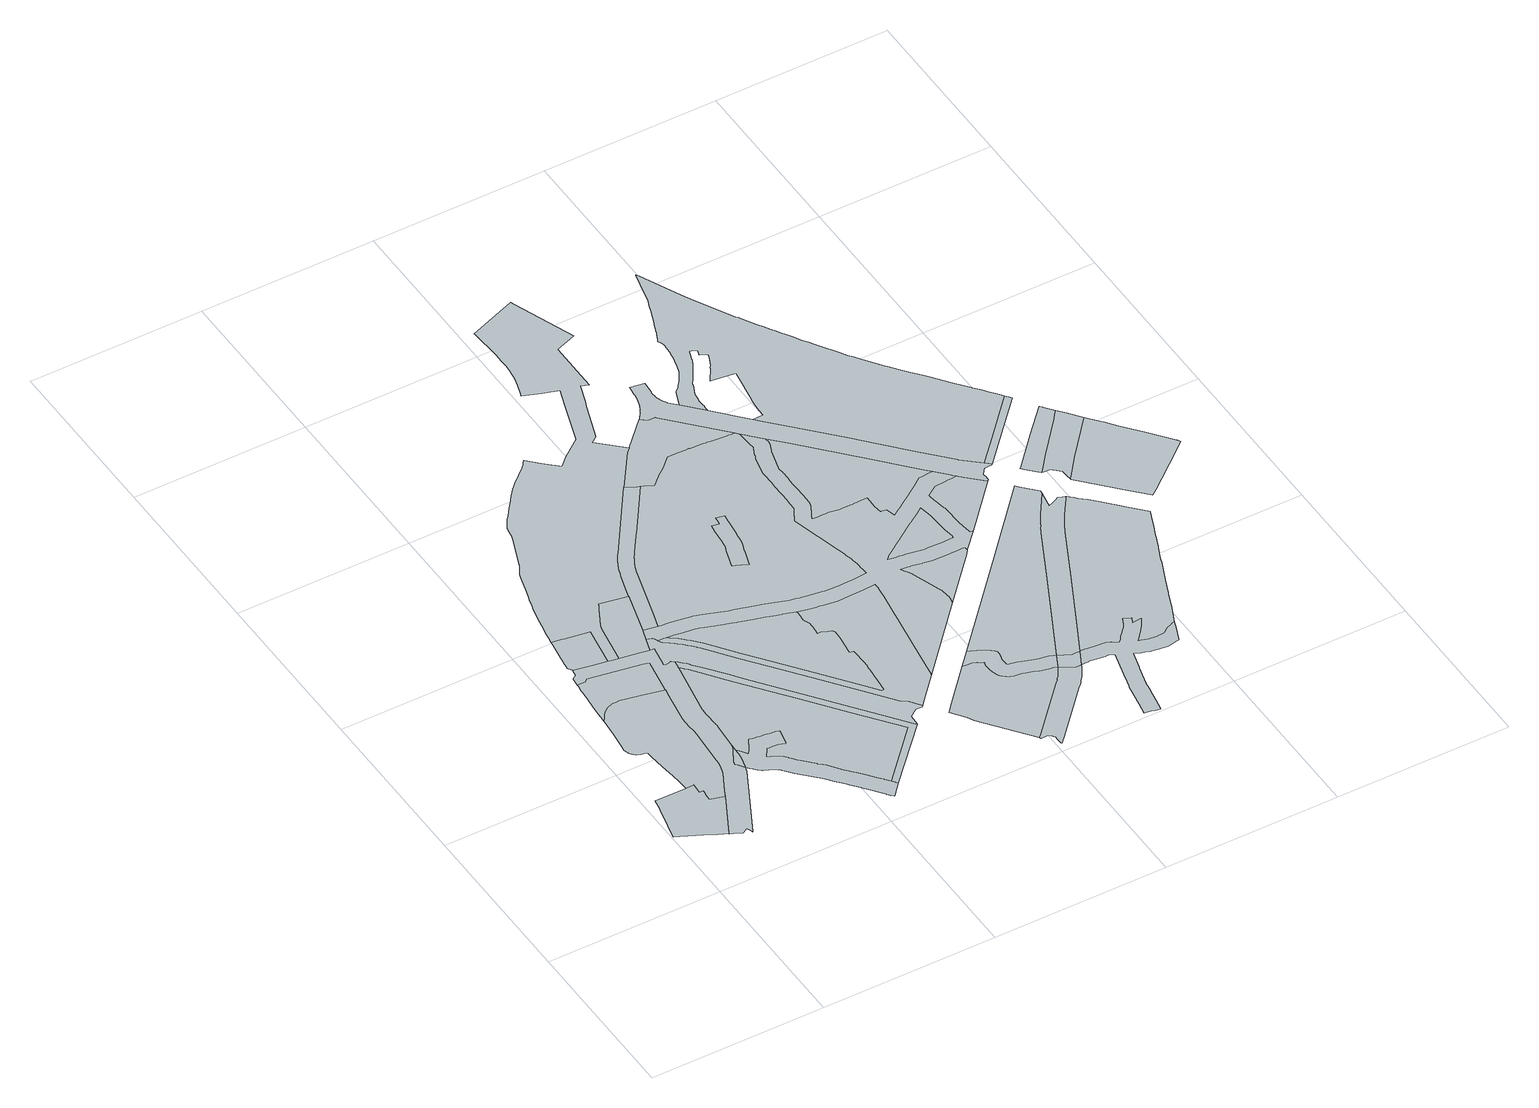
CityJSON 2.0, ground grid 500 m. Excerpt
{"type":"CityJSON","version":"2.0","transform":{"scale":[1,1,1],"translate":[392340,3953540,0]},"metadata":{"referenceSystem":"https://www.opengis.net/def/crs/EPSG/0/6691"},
"CityObjects":{
"object1":{"type":"GenericCityObject","attributes":{"class":"11","urbanPlanType":"21","prefecture":"13","city":"13100"},"geometry":[{"type":"MultiSurface","lod":"0","boundaries":[[[0,1,2,3,4,5,6,7,8,9,10,11,12,13,14,15,16,17,18,19,20,21,22,23,24]]]}]},
"object2":{"type":"GenericCityObject","attributes":{"class":"11","urbanPlanType":"21","prefecture":"13","city":"13100"},"geometry":[{"type":"MultiSurface","lod":"0","boundaries":[[[25,26,27,28,29,30,31,32,33,34,35,36,37,38,39,40,41,42,43,44,45,46,47,48,49,50,51,52,53,54,55,56,57,58,59,60,61,62,63,10,9,8,7,6,5,4,3,2,1,0,24,64,65,66,67,68,69,70,71,72,73,74,75,76,77,78,79,80,81,82,83,84,85,86,87,88,89,90,91,92,93,94,95,96,97,98,99,100,101,102,103,104,105,106,107,108,109,110,111,112,113]]]}]},
"object3":{"type":"GenericCityObject","attributes":{"class":"11","urbanPlanType":"21","prefecture":"13","city":"13100"},"geometry":[{"type":"MultiSurface","lod":"0","boundaries":[[[114,115,116,117,118,119,120,121,122,123,124,125,126,127,128,129,130,113,112,111,110,109,108,107,106,105,104,103,102,101,100,99,98,97,96,95,94,93,92,91,90,89,88,87,86,85,84,83,82,81,80,79,78,77,76,75,74,73,72,71,70,69,68,67,66,65,64,24,23,131,132,133,134,135,136,137,138,139,140,141,142,143,144,145,146,147,148,149,150,151,152,153,154,155,156,157,158,159,160,161,162,163,164,165,166,167,168,169,170,171,172,173,174,175,176,177,178,179,180,181,182,183,184,185,186,187,188,189,190,191,192,193,194,195,196,197,198]]]}]},
"object4":{"type":"GenericCityObject","attributes":{"class":"9","urbanPlanType":"21","prefecture":"13","city":"13100"},"geometry":[{"type":"MultiSurface","lod":"0","boundaries":[[[150,149,148,147,146,145,144,143,142,199,200,201,202,203,204,205,206,207,208,209,210]]]}]},
"object5":{"type":"GenericCityObject","attributes":{"class":"11","urbanPlanType":"21","prefecture":"13","city":"13100"},"geometry":[{"type":"MultiSurface","lod":"0","boundaries":[[[130,129,128,127,126,125,124,123,122,121,211,212,213,214,215,216,217,44,43,42,41,40,39,38,37,36,35,34,33,32,31,30,29,28,27,26,25,113]]]}]},
"object6":{"type":"GenericCityObject","attributes":{"class":"11","urbanPlanType":"21","prefecture":"13","city":"13100"},"geometry":[{"type":"MultiSurface","lod":"0","boundaries":[[[218,219,220,221,222,223,224,225,226,227,228,229,117,116,115,114,198]]]}]},
"object7":{"type":"GenericCityObject","attributes":{"class":"9","urbanPlanType":"21","prefecture":"13","city":"13100"},"geometry":[{"type":"MultiSurface","lod":"0","boundaries":[[[230,231,232,233,234,235,236,237,238,239,240,241,242,243,244,245,246,247,248,249,250,251,252,253,254,255,256,257,258,259,260,261,262,263,264,265,266,267,268,269,270,271,272,273,274,275,276,277,278,279,280,281,282,283,284,285,210,209,208,207,206,205,204,203,202,201,200,199,142,286,287,288,289,290,291,292,293,294,295,296,297,298,299,300,301,302,303,304,305,306,307,308,309,310,311,312,313,314,315,316,317,318,319,320,321,322,323,324,325,326,327,328,329,330]]]}]},
"object8":{"type":"GenericCityObject","attributes":{"class":"9","urbanPlanType":"21","prefecture":"13","city":"13100"},"geometry":[{"type":"MultiSurface","lod":"0","boundaries":[[[331,332,333,334,335,336,337,196,195,194,193,192,338,339,340,341]]]}]},
"object9":{"type":"GenericCityObject","attributes":{"class":"11","urbanPlanType":"21","prefecture":"13","city":"13100"},"geometry":[{"type":"MultiSurface","lod":"0","boundaries":[[[342,343,344,345,346,347,348,349,350,351,352,353,179,178,177,176,175,174,173,172,171,170,169,168,167,166,165,164,163,162,161,160,159,158,157,156,155,154,153,152,151,150,210,285,284,283,282,281,280,279,278,277,276,275,274,273,272,271,270,269,268,267,266,265,264,263,262,261,260,259,258,257,256,255,254,253,252,251,250,249,248,247,246,245,244,243,242,241,240,239,238,237,236,235,234,233,232,231,230,330]]]}]},
"object10":{"type":"GenericCityObject","attributes":{"class":"11","urbanPlanType":"21","prefecture":"13","city":"13100"},"geometry":[{"type":"MultiSurface","lod":"0","boundaries":[[[354,355,356,357,358,359,360,361,362,363,364,365,366,367,368,369,181,180,179,353,352,351,350,349,348,347,346,345,344,343,342,330,329,328,327,326,370]]]}]},
"object11":{"type":"GenericCityObject","attributes":{"class":"10","urbanPlanType":"21","prefecture":"13","city":"13100"},"geometry":[{"type":"MultiSurface","lod":"0","boundaries":[[[371,372,373,338,192,191,190,189,188,187,186,185,184,183,182,181,369,368,367,366,365,364,363,362,361,360,359,358,357,356,355,354,370,374,375,376,377,378,379,380,381,382,383,384,385,386,387,388,389,390,391,392,393,394,395,396,397,398,399,400,401,402,403,404]]]}]},
"object12":{"type":"GenericCityObject","attributes":{"class":"11","urbanPlanType":"21","prefecture":"13","city":"13100"},"geometry":[{"type":"MultiSurface","lod":"0","boundaries":[[[405,406,407,408,409,410,411,412,413,414,415,416,417,418,419,420,421,422,423,424,425,426,427,428,429,430,431,432,433,434,435,436,437,438,439,440,441,442,443,444,445,446,447,448,449,450,451,452,453,454,455,456,457,458,459,460,461,462,463,464,465,466,467,468,469,470,471,472,473,474,475,476,477,478,479,480,481,482,483,484,485,486,487,488,489]]]}]},
"object13":{"type":"GenericCityObject","attributes":{"class":"11","urbanPlanType":"21","prefecture":"13","city":"13100"},"geometry":[{"type":"MultiSurface","lod":"0","boundaries":[[[490,491,492,493,494,404,403,402,401,400,399,398,397,396,395,394,393,392,391,390,389,388,387,386,385,384,383,382,381,380,379,495,496,497,498,499,500,501,502,503,504,505,506,507,508,509,510,511,512,513,514,515,516,489,488,487,486,485,484,483,482,481,480,479,478,477,476,475,474,473,472,471,470,469,468,467,466,465,464,463,462,461,460,459,458,457,456,455,454,453,452,451,450,449,448,447,446,445,444,443,442,441,440,439,438,437,436,435,434]]]}]},
"object14":{"type":"GenericCityObject","attributes":{"class":"11","urbanPlanType":"21","prefecture":"13","city":"13100"},"geometry":[{"type":"MultiSurface","lod":"0","boundaries":[[[517,518,519,520,521,522,523,524,525,526,527,528,529,530,531,532,533,534,535,536,537,538,539,341,340,540,541,542,543,544,545,546,547,548,549,550,551,552,553,554,555,556,557,558,559,560,561,562,563,564,565,566,567,568,569]]]}]},
"object15":{"type":"GenericCityObject","attributes":{"class":"5","urbanPlanType":"21","prefecture":"13","city":"13100"},"geometry":[{"type":"MultiSurface","lod":"0","boundaries":[[[570,571,572,573,574,575,576,577,578,579,580,581,582,583,584,585,586,587,588,589,590,591,592,593,594,595,596,597,598,599,600,601,602,603,604,605,606,607,608,609,610,611,612,613,614,615,616,617,618,619,620,621,622,623,624,625,626,627,628,629,630,631,632,633,634,635,636,637,638,639,640,641,642,221,220,219,218,198,197,196,337,336,335,334,333,332,331,341,539,538,537,536,535,534,533,532,531,530,529,528,527,526,525,524,523,522,521,520,643,644,645,646,647,648,649,650,651,652,653,654]]]}]},
"object16":{"type":"GenericCityObject","attributes":{"class":"11","urbanPlanType":"21","prefecture":"13","city":"13100"},"geometry":[{"type":"MultiSurface","lod":"0","boundaries":[[[655,656,657,658,659,660,661,662,663,664,665,666,667,668,669,670,671,672,673,674,675,676,677,678,679,680,569,568,567,566,565,564,563,562,561,560,559,558,557,556,555,554,553,552,551,550,549,548,547,546,545,544,543,542,541,681,682,683,684,685,686,687,688,689,690,691,692,693,694,695,696,697,698,699,700,701,702,703,704,705,706,707,708,709,710,711,712,713,714,715,716,717,718,719,720,721,722,723,724,725,726,727,728,729,730,731,732,733,734,735,736,737,738,739,740,741,742,743,744,745,746,747,748,749,750,751,752,753,754,755,756,757,758,759,760,761,762,763,764,765,766,767,768,769,770,771,772,773,774,775],[776,777,778,779,780,781,782,783,784,785,786,787,788,789,790,791,792,793,794,795,796,797,798,799,800,801,802,803,804,805,806,807,808,809,810,811,812,813,814]]]}]},
"object17":{"type":"GenericCityObject","attributes":{"class":"9","urbanPlanType":"21","prefecture":"13","city":"13100"},"geometry":[{"type":"MultiSurface","lod":"0","boundaries":[[[813,812,811,810,809,808,807,806,805,804,803,802,801,800,799,798,797,796,795,794,793,792,791,790,789,788,787,786,785,784,783,782,781,780,779,778,777,776,814]]]}]},
"object18":{"type":"GenericCityObject","attributes":{"class":"11","urbanPlanType":"21","prefecture":"13","city":"13100"},"geometry":[{"type":"MultiSurface","lod":"0","boundaries":[[[815,816,817,818,819,820,821,822,823,824,825,826,827,828,829,830,831,832,833,834,835,836,837,838,839,840,841,842,843,844,845,846,847,848,849,850,851,852,853,854,855,856,857,858,859,860,861,862,863,864,865,866,867,868,869,870,871,872,873]]]}]},
"object19":{"type":"GenericCityObject","attributes":{"class":"9","urbanPlanType":"21","prefecture":"13","city":"13100"},"geometry":[{"type":"MultiSurface","lod":"0","boundaries":[[[874,875,876,774,773,772,771,770,769,768,767,766,765,764,763,762,761,760,759,758,757,756,755,754,753,752,751,750,749,748,747,746,745,744,743,742,741,740,739,738,737,736,735,734,733,732,731,730,729,728,727,726,725,724,723,722,721,720,719,718,717,716,715,714,713,712,711,710,709,708,707,706,705,704,703,702,701,700,699,698,697,696,695,694,693,692,691,690,689,688,687,686,685,684,683,682,681,541,540,340,339,338,373,372,371,404,494,493,492,491,490,434,433,432,431,430,429,428,427,426,425,424,423,422,421,420,419,418,417,416,415,414,413,412,411,410,409,408,407,406,405,489,516,515,514,513,512,511,510,509,508,507,506,505,504,503,502,501,500,499,498,497,496,877,878,879,880,881,882,883,884,885,886,887,888,889,890,891,892,893,894,895,896,897,898,899,900,901,902,903,904,905,906,907,908,909,910,911,912,913,914,915,916,917,918,919,920,921,922,923,924,925,926,927,928,929,930,931,932,933,934,935,936,937,938,939,940,941,942,943,944,945,946,947,948,949,950,951,952,953,954,955,956,957,958,959,960,961,962,963,964,965,966,967,968,969,970,971,972,973,974,975,976,977,978,979,980,981,982,983,984,985,986,987,988,989,990,991,992,993,994,995],[996,997,998,999,1000,1001,1002,1003,1004,1005,1006,1007,1008,1009,1010,1011,1012,1013,1014,1015,1016,1017,1018,1019,1020,1021,1022,1023,1024,1025,1026,1027,1028,1029,1030,1031,1032]]]}]},
"object20":{"type":"GenericCityObject","attributes":{"class":"11","urbanPlanType":"21","prefecture":"13","city":"13100"},"geometry":[{"type":"MultiSurface","lod":"0","boundaries":[[[1033,1034,1035,1036,873,872,871,870,869,868,867,866,865,864,863,862,861,860,1037,1038,1039,1040,1041,1042,1043,1044,1045,1046,1047,1048,1049,1050,1051,1052,1053,1054,1055,1056,1057,1058,1059,1060,1061]]]}]},
"object21":{"type":"GenericCityObject","attributes":{"class":"9","urbanPlanType":"21","prefecture":"13","city":"13100"},"geometry":[{"type":"MultiSurface","lod":"0","boundaries":[[[1062,1063,1064,1065,1066,1067,1068,1069,1070,1071,1072,1073,1074,1075,1076,1077,1078,1079,1080,1081,1082,1083,1084,1085,1086,1087,1088,1089,1090,1091,1092,1093,1094,1095,1096,1097,1098,1099,1100,1101,1102,854,853,852,851,850,849,848,847,846,845,844,843,842,841,840,839,838,837,836,835,834,833,832,831,830,829,828,827,826,825,824,823,822,821,820,819,818,817,816,815,873,1103,1104]]]}]},
"object22":{"type":"GenericCityObject","attributes":{"class":"9","urbanPlanType":"21","prefecture":"13","city":"13100"},"geometry":[{"type":"MultiSurface","lod":"0","boundaries":[[[1105,1106,1107,1108,1109,644,643,520,519,518,517,569,680,679,678,677,676,675,674,673,672,671,670,669,668,667,666,665,664,663,662,661,660,659,658,657,656,655,775]]]}]},
"object23":{"type":"GenericCityObject","attributes":{"class":"9","urbanPlanType":"21","prefecture":"13","city":"13100"},"geometry":[{"type":"MultiSurface","lod":"0","boundaries":[[[1110,1111,1112,1113,1114,1115,1116,1117,1118,1104,1103,873,1036,1035,1034,1033,1061,1119]]]}]},
"object24":{"type":"GenericCityObject","attributes":{"class":"11","urbanPlanType":"21","prefecture":"13","city":"13100"},"geometry":[{"type":"MultiSurface","lod":"0","boundaries":[[[907,906,905,904,903,902,901,900,899,898,897,896,895,894,893,892,891,890,889,888,887,886,885,884,883,882,881,880,879,878,877,1120,908]]]}]},
"object25":{"type":"GenericCityObject","attributes":{"class":"11","urbanPlanType":"21","prefecture":"13","city":"13100"},"geometry":[{"type":"MultiSurface","lod":"0","boundaries":[[[1031,1030,1029,1028,1027,1026,1025,1024,1023,1022,1021,1020,1019,1018,1017,1016,1015,1014,1013,1012,1011,1010,1009,1008,1007,1006,1005,1004,1003,1002,1001,1000,999,998,997,996,1032]]]}]},
"object26":{"type":"GenericCityObject","attributes":{"class":"9","urbanPlanType":"21","prefecture":"13","city":"13100"},"geometry":[{"type":"MultiSurface","lod":"0","boundaries":[[[1121,1122,1123,1124,1125,1126,1127,1128,1129,1130,1131,1132,1133,1134,1135,1136,1137,1138,1139,1140,1141,1142,1143,1144,1145,1146,1147,1148,1149,1150,1151,1152,1153,1154,1155,1156,1157,1158,1159,1160,1161,1162,1163,1164,1165,1166,1167,1168,1169,1170,1171,1172,1173,1174,1175,1176,1119,1061,1177,1178,1179,1180,1181,1182,1183,1184,1185,1186,1187,1188,1189,1190,1191,1192,1193,1194,1195,1196,1197,1198,1199,1200,1201,1202,1203,1204,1205,1206,1207,1208,1209,1210,1211,1212,1213,1214,1215,1216,1217,1218,1219,1220,1221,1222,1223,1224,1225,1226,1227,1228,1229,1230,1231,1232,1233,1234,1235,1236,1237]]]}]},
"object27":{"type":"GenericCityObject","attributes":{"class":"11","urbanPlanType":"21","prefecture":"13","city":"13100"},"geometry":[{"type":"MultiSurface","lod":"0","boundaries":[[[1238,1239,1240,1241,1242,1102,1101,1100,1099,1098,1097,1096,1095,1094,1093,1092,1091,1090,1089,1088,1087,1086,1085,1084,1083,1082,1081,1080,1079,1078,1077,1076,1075,1074,1073,1072,1071,1070,1069,1068,1067,1066,1065,1064,1063,1062,1104,1243,1244,1245,1246,1247,1248,1249,1250,1251,1252,1253,1254,1255]]]}]},
"object28":{"type":"GenericCityObject","attributes":{"class":"11","urbanPlanType":"21","prefecture":"13","city":"13100"},"geometry":[{"type":"MultiSurface","lod":"0","boundaries":[[[1256,1257,1258,1259,995,994,993,992,991,990,989,988,987,986,985,984,983,982,981,980,979,978,977,976,975,974,973,972,971,970,969,968,967,966,965,964,963,962,961,960,959,958,957,956,955,954,953,952,951,950,949,948,947,946,945,944,943,942,941,940,939,938,937,936,935,934,933]]]}]},
"object29":{"type":"GenericCityObject","attributes":{"class":"10","urbanPlanType":"21","prefecture":"13","city":"13100"},"geometry":[{"type":"MultiSurface","lod":"0","boundaries":[[[1260,1261,1262,1263,1264,1265,1266,1267,1268,1269,1270,1271,1272,1273,1274,1275,1276,1277,1278,1279,1280,1281,1282,1283,1284,1285,1286,1287,1288,1289,1290,1291,1292,1293,1294,1295,1296,1297,1298,1299,1300,1301,1302,1303,1304,1305,1306,1307,1308,1309,1310,1311,1312,1313,1314,1315,1316,1317,1318,1319,1320,1321,1322,1323,1324,1325,1326,1327,1328,1329,1330,1331,1332,1333,1109,1108,1107,1106,1105,775,774,876,875,874,995,1259,1258,1257,1256,933,932,931,930,929,1334,1335,1336,1337,1338,1339,1340,1341,1342,1343,1344,1345,1346,1347,1348,1349,1350,1351,1352,1353,1354,1355,1356,1357,1358,1359,1360,1361,1362,1363,1364,1365,1366,1367,1368,1369,1370,1371,1372,1373,1374,1375,1376,1377,1378,1379,1380,1381,1382,1383,1384]]]}]},
"object30":{"type":"GenericCityObject","attributes":{"class":"11","urbanPlanType":"21","prefecture":"13","city":"13100"},"geometry":[{"type":"MultiSurface","lod":"0","boundaries":[[[1385,1386,1387,1388,1389,1390,1391,1255,1254,1253,1252,1251,1250,1249,1248,1247,1246,1245,1244,1243,1104,1118,1117,1116,1115,1114,1113,1112,1111,1110,1119,1392,1393,1394,1395,1396,1397,1398,1399,1400,1401,1402,1403]]]}]},
"object31":{"type":"GenericCityObject","attributes":{"class":"11","urbanPlanType":"21","prefecture":"13","city":"13100"},"geometry":[{"type":"MultiSurface","lod":"0","boundaries":[[[1335,1334,929,928,927,926,925,924,923,922,921,920,919,918,917,916,915,914,913,912,911,910,909,1336]]]}]},
"object32":{"type":"GenericCityObject","attributes":{"class":"11","urbanPlanType":"21","prefecture":"13","city":"13100"},"geometry":[{"type":"MultiSurface","lod":"0","boundaries":[[[1404,1405,1406,1407,1408,1409,1410,1411,1412,1413,1414,1415,1416,1417,1418,1419,1420,1421,1422,1423,1424,1425,1426,1427,1428,1429,1430,1431,1432,1403,1402,1401,1400,1399,1398,1397,1396,1395,1394,1393,1392,1119,1176,1175,1174,1173,1172,1171,1170,1169,1168,1167,1166,1165,1164,1163,1162,1161,1160,1159,1158,1157,1156,1155,1154,1153,1152,1151,1150,1149,1148,1147,1146,1145,1144,1143,1142,1141,1140,1139,1138,1137,1136,1135,1134,1133,1132,1131,1130,1129,1128,1127,1126,1125,1124,1123,1122,1121,1237]]]}]},
"object33":{"type":"GenericCityObject","attributes":{"class":"11","urbanPlanType":"21","prefecture":"13","city":"13100"},"geometry":[{"type":"MultiSurface","lod":"0","boundaries":[[[1433,1434,1435,1436,1437,1438,1439,1440,1441,1442,1443,1444,1445,1446,1447,1448,1449,1450,1451,1452,1453,1454,1455,1456,1457,1458,1459,1460,1461,1462,1463,1464,1465,1466,1467,1468,1469,1470,1471,1472,1473,1474,1475,1476,1477,1478,1479,1480,1481,1482,1483,1484,1485,1486,1487,1488,1489,1490,1491,1492,1493,1494,1495,1496,1497,1498,1499,1500,1501,1502,1503,1504,1505,1506,1507,1508,1509,1510,1511,1512,1513,1514,1515,1516,1517,1518,1519,1520,1521,1522,1523,1524,1525,1360,1359,1358,1526,1527,1528,1529,1530,1531,1532,1533,1534,1535,1536,1537,1538,1539,1540,1541,1542,1543,1544,1545,1546,1547,1548,1549,1550,1551,1552,1553,1554,1555,1556,1557,1558,1559,1560,1561,1562,1563,1564,1565,1566,1567,1568,1569,1570,1571,1572,1573,1356,1355,1354,1353,1352,1351,1350,1349,1348,1347,1574,1575,1576,1577,1578]]]}]},
"object34":{"type":"GenericCityObject","attributes":{"class":"11","urbanPlanType":"21","prefecture":"13","city":"13100"},"geometry":[{"type":"MultiSurface","lod":"0","boundaries":[[[1579,1580,1578,1577,1576,1575,1574,1347,1346,1345,1581,1582,1583]]]}]},
"object35":{"type":"GenericCityObject","attributes":{"class":"11","urbanPlanType":"21","prefecture":"13","city":"13100"},"geometry":[{"type":"MultiSurface","lod":"0","boundaries":[[[1584,1585,1586,1587,1588,1589,1590,1591,1592,1593,1594,1595,1596,1597,1598,1599]]]}]},
"object36":{"type":"GenericCityObject","attributes":{"class":"11","urbanPlanType":"21","prefecture":"13","city":"13100"},"geometry":[{"type":"MultiSurface","lod":"0","boundaries":[[[1600,1601,1599,1598,1597,1596,1595,1594,1602,1603,1604,1605,1606,1607,1608,1609,1610]]]}]},
"object37":{"type":"GenericCityObject","attributes":{"class":"11","urbanPlanType":"21","prefecture":"13","city":"13100"},"geometry":[{"type":"MultiSurface","lod":"0","boundaries":[[[1611,1612,1613,1614,1615,1616,1617,1618,1619,1620,1610,1609,1608,1607,1621,1622,1623,1624,1625,1626,1627,1628,1629,1630,1631,1632,1633]]]}]}
},
"vertices":[
[154,304,0],[154,313,0],[155,325,0],[156,328,0],[157,338,0],[146,339,0],[148,369,0],[146,369,0],[144,369,0],[142,369,0],[126,369,0],[36,369,0],[32,349,0],[29,334,0],[15,276,0],[7,239,0],[5,232,0],[20,225,0],[56,207,0],[73,199,0],[88,192,0],[105,183,0],[119,176,0],[130,171,0],[193,293,0],
[212,719,0],[164,729,0],[157,730,0],[152,731,0],[150,731,0],[149,731,0],[148,731,0],[146,731,0],[140,731,0],[134,731,0],[128,730,0],[123,728,0],[119,727,0],[114,725,0],[109,722,0],[105,719,0],[99,715,0],[92,706,0],[86,697,0],[78,686,0],[78,684,0],[76,655,0],[73,632,0],[68,590,0],[66,569,0],[71,553,0],[77,544,0],[83,539,0],[88,537,0],[94,535,0],[109,532,0],[110,530,0],[111,512,0],[114,491,0],[116,467,0],[119,441,0],[120,437,0],[121,427,0],[124,397,0],[203,313,0],[232,369,0],[234,374,0],[236,379,0],[240,395,0],[241,400,0],[242,405,0],[242,410,0],[243,415,0],[243,421,0],[251,526,0],[251,530,0],[251,534,0],[251,538,0],[249,566,0],[249,568,0],[249,569,0],[249,570,0],[249,571,0],[249,572,0],[249,574,0],[249,575,0],[249,576,0],[249,577,0],[249,578,0],[249,580,0],[249,581,0],[249,582,0],[249,583,0],[249,584,0],[249,586,0],[249,587,0],[249,588,0],[249,589,0],[249,591,0],[249,592,0],[250,593,0],[250,594,0],[250,595,0],[250,597,0],[250,598,0],[250,599,0],[250,600,0],[251,601,0],[251,602,0],[251,604,0],[251,605,0],[251,606,0],[266,693,0],[269,706,0],
[199,871,0],[185,873,0],[149,879,0],[107,887,0],[106,877,0],[105,867,0],[93,860,0],[90,836,0],[112,835,0],[122,842,0],[146,838,0],[272,816,0],[277,815,0],[280,814,0],[287,812,0],[285,802,0],[269,708,0],[131,170,0],[141,166,0],[158,158,0],[163,155,0],[178,164,0],[184,150,0],[185,146,0],[287,344,0],[289,350,0],[290,354,0],[291,356,0],[292,359,0],[280,376,0],[275,382,0],[278,393,0],[287,410,0],[289,414,0],[296,427,0],[301,435,0],[305,445,0],[310,522,0],[311,527,0],[311,532,0],[311,536,0],[310,541,0],[309,569,0],[309,571,0],[309,572,0],[309,573,0],[309,574,0],[309,575,0],[309,577,0],[309,578,0],[309,579,0],[309,580,0],[309,581,0],[309,583,0],[309,584,0],[309,585,0],[309,586,0],[309,587,0],[309,589,0],[310,590,0],[310,591,0],[310,592,0],[310,593,0],[310,595,0],[310,596,0],[339,760,0],[341,771,0],[342,783,0],[339,785,0],[335,789,0],[334,789,0],[324,785,0],[322,785,0],[321,785,0],[313,788,0],[313,789,0],[323,849,0],[313,851,0],[311,851,0],[285,856,0],[284,856,0],[250,862,0],[230,865,0],[217,867,0],[199,870,0],
[293,361,0],[294,366,0],[296,372,0],[297,377,0],[299,383,0],[300,389,0],[301,394,0],[302,400,0],[302,405,0],[303,411,0],[303,417,0],[304,427,0],
[90,834,0],[90,830,0],[87,814,0],[87,808,0],[84,774,0],[81,742,0],[81,734,0],
[219,986,0],[151,998,0],[144,999,0],[115,1004,0],[114,992,0],[112,982,0],[107,952,0],[102,917,0],[101,908,0],[101,906,0],[100,901,0],[108,890,0],
[566,142,0],[565,143,0],[563,145,0],[553,158,0],[534,182,0],[519,199,0],[518,200,0],[518,201,0],[498,224,0],[469,262,0],[463,267,0],[462,268,0],[452,277,0],[452,278,0],[423,309,0],[422,309,0],[421,311,0],[408,327,0],[406,329,0],[403,333,0],[402,334,0],[394,343,0],[390,346,0],[390,347,0],[384,351,0],[372,358,0],[368,360,0],[356,365,0],[372,387,0],[374,390,0],[380,390,0],[382,390,0],[397,389,0],[405,388,0],[414,385,0],[424,382,0],[425,385,0],[435,429,0],[430,430,0],[425,432,0],[418,433,0],[417,433,0],[416,433,0],[398,436,0],[397,436,0],[383,437,0],[376,438,0],[375,438,0],[375,439,0],[369,439,0],[358,442,0],[355,442,0],[353,443,0],[334,410,0],[325,397,0],[313,414,0],[296,354,0],[300,350,0],[301,348,0],[314,335,0],[322,327,0],[324,325,0],[337,320,0],[348,315,0],[357,310,0],[360,307,0],[361,307,0],[365,302,0],[366,301,0],[383,280,0],[386,277,0],[386,276,0],[416,244,0],[417,244,0],[421,239,0],[422,238,0],[426,234,0],[432,229,0],[435,226,0],[436,224,0],[437,223,0],[459,194,0],[460,194,0],[476,175,0],[481,168,0],[497,151,0],[498,149,0],[499,149,0],[503,143,0],[506,139,0],[507,138,0],[542,92,0],[543,91,0],[545,89,0],[549,83,0],[556,75,0],[589,111,0],[585,117,0],[584,118,0],[583,119,0],[577,127,0],
[290,1063,0],[286,1055,0],[281,1045,0],[254,993,0],[251,987,0],[251,983,0],[250,979,0],[323,890,0],[332,921,0],[333,923,0],[369,1048,0],
[715,274,0],[620,397,0],[537,505,0],[468,595,0],[418,660,0],[374,718,0],[356,741,0],[352,745,0],[349,749,0],[347,751,0],[346,753,0],[342,756,0],
[735,281,0],[682,349,0],[636,409,0],[552,517,0],[484,607,0],[456,643,0],[434,672,0],[389,730,0],[371,753,0],[368,758,0],[364,762,0],[360,766,0],[356,770,0],[352,774,0],[348,778,0],[344,782,0],[741,273,0],
[346,873,0],[342,881,0],[339,886,0],[742,274,0],[743,305,0],[767,322,0],[772,322,0],[785,321,0],[789,325,0],[783,333,0],[766,355,0],[749,369,0],[688,449,0],[604,557,0],[535,646,0],[485,712,0],[441,769,0],[423,793,0],[419,797,0],[416,802,0],[412,806,0],[408,811,0],[404,815,0],[400,819,0],[396,822,0],[392,827,0],[387,831,0],[382,836,0],[377,840,0],[372,845,0],[366,849,0],[361,852,0],[353,857,0],[346,871,0],
[695,783,0],[692,785,0],[691,785,0],[681,788,0],[666,793,0],[665,793,0],[663,794,0],[642,800,0],[623,806,0],[617,808,0],[603,812,0],[599,813,0],[585,817,0],[556,825,0],[555,826,0],[551,826,0],[540,830,0],[525,835,0],[521,836,0],[512,839,0],[503,842,0],[497,844,0],[488,848,0],[480,850,0],[463,856,0],[461,857,0],[445,861,0],[414,864,0],[393,867,0],[372,869,0],[378,865,0],[384,860,0],[390,856,0],[395,851,0],[401,846,0],[406,841,0],[410,837,0],[414,833,0],[418,829,0],[423,824,0],[427,820,0],[431,815,0],[435,810,0],[439,805,0],[457,782,0],[501,724,0],[551,658,0],[620,569,0],[703,461,0],[730,426,0],[737,426,0],[740,466,0],[740,468,0],[744,509,0],[744,510,0],[746,525,0],[746,526,0],[746,528,0],[746,530,0],[746,532,0],[745,585,0],[733,586,0],[738,621,0],[739,631,0],[741,649,0],[741,663,0],[742,669,0],[741,671,0],[738,676,0],[737,677,0],[729,681,0],[712,688,0],[709,688,0],[705,689,0],[701,687,0],[701,691,0],[702,694,0],[703,714,0],[704,724,0],[704,729,0],[695,749,0],[696,751,0],[697,756,0],[698,764,0],[698,783,0],
[371,869,0],[370,869,0],[363,870,0],[360,870,0],[349,871,0],[804,342,0],[865,409,0],[867,416,0],[868,427,0],[885,534,0],[898,618,0],[904,660,0],[913,719,0],[916,739,0],[918,756,0],[918,767,0],[919,768,0],[883,765,0],[852,764,0],[829,764,0],[825,764,0],[809,764,0],[805,764,0],[762,770,0],[759,771,0],[748,772,0],[728,776,0],
[600,1381,0],[595,1383,0],[585,1388,0],[566,1398,0],[428,1198,0],[425,1194,0],[422,1189,0],[419,1185,0],[416,1181,0],[414,1176,0],[411,1171,0],[409,1167,0],[407,1162,0],[404,1157,0],[402,1153,0],[400,1148,0],[398,1143,0],[396,1138,0],[395,1133,0],[393,1128,0],[391,1123,0],[390,1120,0],[374,1066,0],[353,920,0],[374,917,0],[385,956,0],[430,1112,0],[431,1115,0],[432,1117,0],[433,1120,0],[435,1125,0],[436,1129,0],[437,1130,0],[437,1132,0],[439,1136,0],[441,1140,0],[441,1141,0],[444,1146,0],[446,1151,0],[448,1154,0],[449,1156,0],[452,1161,0],[454,1165,0],[455,1166,0],[458,1170,0],[460,1174,0],[461,1175,0],[465,1182,0],[499,1230,0],[514,1251,0],[517,1256,0],[529,1273,0],[603,1380,0],
[681,2118,0],[677,2128,0],[539,2077,0],[540,2073,0],[546,1982,0],[546,1954,0],[546,1936,0],[545,1918,0],[543,1902,0],[541,1889,0],[540,1882,0],[537,1870,0],[534,1858,0],[530,1846,0],[525,1832,0],[521,1819,0],[570,1802,0],[615,1786,0],[597,1735,0],[590,1713,0],[576,1671,0],[556,1611,0],[510,1576,0],[499,1568,0],[474,1544,0],[434,1582,0],[403,1613,0],[398,1607,0],[393,1599,0],[389,1595,0],[386,1591,0],[383,1588,0],[345,1555,0],[341,1552,0],[336,1547,0],[331,1542,0],[325,1535,0],[319,1528,0],[309,1517,0],[291,1493,0],[288,1489,0],[287,1488,0],[274,1472,0],[263,1456,0],[256,1448,0],[249,1438,0],[246,1433,0],[243,1428,0],[241,1424,0],[240,1423,0],[239,1420,0],[238,1415,0],[237,1412,0],[234,1390,0],[228,1374,0],[214,1339,0],[195,1289,0],[193,1285,0],[178,1258,0],[174,1248,0],[171,1239,0],[159,1194,0],[153,1175,0],[149,1162,0],[144,1143,0],[140,1131,0],[136,1115,0],[132,1097,0],[127,1069,0],[125,1059,0],[120,1034,0],[120,1033,0],[118,1021,0],[639,1503,0],[652,1516,0],[585,1582,0],[602,1595,0],[619,1641,0],[640,1702,0],[647,1720,0],[666,1775,0],[688,1767,0],[687,1808,0],[687,1919,0],[747,1941,0],
[895,1427,0],[890,1428,0],[888,1428,0],[881,1428,0],[876,1428,0],[835,1432,0],[834,1432,0],[833,1433,0],[830,1433,0],[829,1433,0],[827,1433,0],[820,1434,0],[779,1436,0],[779,1437,0],[776,1437,0],[771,1437,0],[751,1437,0],[718,1438,0],[687,1408,0],[686,1408,0],[663,1390,0],[662,1389,0],[635,1363,0],[621,1372,0],[613,1376,0],[612,1376,0],[383,915,0],[384,915,0],[394,914,0],[412,912,0],[451,907,0],[461,905,0],[469,904,0],[477,901,0],[478,901,0],[484,899,0],[501,894,0],[554,875,0],[569,871,0],[598,863,0],[632,853,0],[636,852,0],[637,852,0],[678,838,0],[703,830,0],[706,829,0],[708,829,0],[726,825,0],[732,823,0],[734,823,0],[744,821,0],[797,813,0],[798,813,0],[818,811,0],[832,811,0],[841,811,0],[842,811,0],[846,811,0],[853,812,0],[881,813,0],[915,815,0],[921,816,0],[920,834,0],[920,836,0],[919,841,0],[919,847,0],[918,860,0],[917,865,0],[916,873,0],[916,875,0],[915,881,0],[913,890,0],[911,900,0],[911,901,0],[910,907,0],[908,915,0],[906,921,0],[905,925,0],[903,933,0],[903,935,0],[888,991,0],[887,993,0],[866,1073,0],[867,1074,0],[883,1102,0],[888,1111,0],[889,1113,0],[889,1115,0],[890,1145,0],[890,1146,0],[890,1148,0],[890,1173,0],[890,1174,0],[890,1175,0],[890,1191,0],[890,1192,0],[890,1195,0],[890,1206,0],[890,1213,0],[890,1224,0],[890,1233,0],[890,1236,0],[890,1237,0],[890,1241,0],[890,1256,0],[889,1265,0],[897,1294,0],[903,1321,0],[906,1328,0],[906,1329,0],[909,1340,0],[913,1345,0],[917,1354,0],[919,1358,0],[917,1376,0],[916,1394,0],[916,1398,0],[915,1407,0],[915,1408,0],[915,1418,0],[907,1427,0],[724,1159,0],[724,1156,0],[718,1108,0],[718,1105,0],[716,1097,0],[716,1094,0],[715,1086,0],[715,1083,0],[714,1080,0],[712,1068,0],[710,1062,0],[709,1059,0],[707,1055,0],[704,1047,0],[702,1041,0],[692,1009,0],[688,994,0],[687,995,0],[669,1003,0],[666,1005,0],[648,1012,0],[647,1013,0],[650,1022,0],[662,1058,0],[662,1060,0],[666,1069,0],[668,1076,0],[670,1078,0],[671,1086,0],[674,1107,0],[674,1110,0],[677,1138,0],[677,1140,0],[680,1163,0],[702,1160,0],[702,1166,0],[703,1169,0],[705,1184,0],[727,1178,0],
[1141,275,0],[1135,276,0],[1122,278,0],[1112,281,0],[1098,285,0],[1095,286,0],[1091,288,0],[1072,294,0],[1063,297,0],[1051,299,0],[1042,300,0],[1033,303,0],[1026,305,0],[1022,309,0],[1013,316,0],[1012,317,0],[1010,318,0],[1009,319,0],[1008,321,0],[1008,322,0],[1007,324,0],[1006,325,0],[1002,338,0],[1001,339,0],[1001,341,0],[1001,342,0],[1001,343,0],[1001,346,0],[1000,350,0],[1000,359,0],[999,369,0],[1001,376,0],[1002,381,0],[994,385,0],[987,390,0],[981,393,0],[976,395,0],[969,395,0],[961,395,0],[948,396,0],[856,295,0],[832,269,0],[838,261,0],[862,230,0],[870,211,0],[977,73,0],[984,80,0],[1116,223,0],[1120,227,0],[1124,231,0],[1127,236,0],[1131,240,0],[1134,245,0],[1137,250,0],[1140,254,0],[1143,259,0],[1146,264,0],[1149,269,0],[1150,270,0],
[932,1400,0],[931,1401,0],[929,1403,0],[1048,610,0],[1051,623,0],[1051,629,0],[1052,633,0],[1052,643,0],[1051,651,0],[1050,657,0],[1049,664,0],[1046,672,0],[1028,721,0],[1027,724,0],[1016,756,0],[1011,766,0],[1009,768,0],[1001,783,0],[1009,782,0],[1025,780,0],[1027,780,0],[1029,780,0],[1035,779,0],[1059,774,0],[1061,774,0],[1086,769,0],[1108,769,0],[1113,769,0],[1137,769,0],[1163,769,0],[1165,769,0],[1179,769,0],[1182,769,0],[1182,764,0],[1182,759,0],[1229,810,0],[1221,812,0],[1220,815,0],[1219,828,0],[1215,856,0],[1214,878,0],[1214,880,0],[1214,891,0],[1214,896,0],[1212,919,0],[1211,923,0],[1206,954,0],[1205,957,0],[1202,979,0],[1232,1000,0],[1267,1003,0],[1269,1003,0],[1284,1004,0],[1285,1004,0],[1287,1004,0],[1298,1005,0],[1294,1008,0],[1294,1009,0],[1288,1016,0],[1256,1050,0],[1243,1049,0],[1229,1048,0],[1216,1047,0],[1188,1027,0],[1169,1013,0],[1167,1012,0],[1165,1010,0],[1128,985,0],[1115,976,0],[1112,974,0],[1091,960,0],[1085,989,0],[1074,990,0],[1073,990,0],[1069,990,0],[1065,1015,0],[1066,1052,0],[1049,1051,0],[1041,1051,0],[1036,1050,0],[1031,1050,0],[1023,1050,0],[1019,1050,0],[1017,1050,0],[993,1050,0],[987,1050,0],[955,1055,0],[951,1055,0],[937,1055,0],[926,1055,0],[913,1056,0],[907,1056,0],[913,1068,0],[914,1069,0],[921,1081,0],[926,1091,0],[929,1096,0],[932,1104,0],[933,1114,0],[934,1144,0],[934,1145,0],[934,1173,0],[933,1176,0],[933,1192,0],[933,1213,0],[934,1215,0],[934,1217,0],[934,1219,0],[934,1236,0],[934,1237,0],[934,1240,0],[933,1257,0],[934,1261,0],[939,1283,0],[946,1309,0],[950,1322,0],[952,1326,0],[957,1338,0],[959,1343,0],[961,1348,0],[962,1355,0],[961,1369,0],[1090,815,0],[1043,824,0],[1042,824,0],[1032,825,0],[1031,825,0],[1028,826,0],[1014,827,0],[998,829,0],[997,830,0],[993,831,0],[996,835,0],[1000,838,0],[1001,840,0],[1008,845,0],[1051,875,0],[1053,876,0],[1056,878,0],[1109,915,0],[1113,917,0],[1145,939,0],[1148,941,0],[1161,950,0],[1162,948,0],[1166,924,0],[1166,921,0],[1167,916,0],[1168,913,0],[1169,893,0],[1169,881,0],[1169,875,0],[1171,852,0],[1175,823,0],[1175,815,0],[1138,815,0],[1133,815,0],[1106,815,0],[1099,815,0],
[1192,247,0],[1166,261,0],[1165,262,0],[1157,266,0],[980,68,0],[993,68,0],[999,68,0],[1007,61,0],[1010,58,0],[1014,54,0],[1013,43,0],[1013,28,0],[1015,26,0],[1021,33,0],[1027,39,0],[1028,40,0],[1160,182,0],[1165,187,0],[1170,193,0],[1174,198,0],[1179,204,0],[1183,210,0],[1187,216,0],[1191,222,0],[1195,228,0],[1199,235,0],[1202,241,0],[1205,247,0],[1205,248,0],
[1168,311,0],[1165,312,0],[1159,315,0],[1154,317,0],[1144,320,0],[1130,322,0],[1124,323,0],[1120,324,0],[1116,326,0],[1085,336,0],[1075,339,0],[1069,340,0],[1058,343,0],[1050,343,0],[1048,344,0],[1047,345,0],[1046,355,0],[1046,368,0],[1049,379,0],[1051,386,0],[1051,388,0],[1051,390,0],[1051,391,0],[1051,393,0],[1051,394,0],[1051,396,0],[1050,398,0],[1050,399,0],[1049,401,0],[1048,402,0],[1047,403,0],[1046,405,0],[1045,406,0],[1043,407,0],[1039,410,0],[1028,418,0],[1013,426,0],[1010,428,0],[999,433,0],[996,434,0],[986,438,0],[1152,274,0],[1169,310,0],
[769,1576,0],[767,1579,0],[753,1579,0],[744,1579,0],[729,1593,0],
[1223,293,0],[1213,292,0],[1204,292,0],[1203,292,0],[1187,301,0],[1185,301,0],[1184,302,0],[1178,305,0],[1174,307,0],[1228,293,0],
[1172,747,0],
[1478,262,0],[1475,260,0],[1459,254,0],[1459,253,0],[1456,251,0],[1451,247,0],[1446,243,0],[1440,242,0],[1427,240,0],[1425,240,0],[1413,241,0],[1407,242,0],[1399,243,0],[1390,245,0],[1388,245,0],[1382,248,0],[1372,251,0],[1379,259,0],[1384,265,0],[1385,266,0],[1386,268,0],[1389,271,0],[1401,284,0],[1408,294,0],[1414,305,0],[1422,318,0],[1417,317,0],[1416,316,0],[1395,315,0],[1396,318,0],[1403,331,0],[1383,341,0],[1374,323,0],[1372,319,0],[1367,312,0],[1360,305,0],[1351,294,0],[1345,288,0],[1341,283,0],[1338,278,0],[1331,270,0],[1329,270,0],[1325,273,0],[1321,275,0],[1313,280,0],[1313,281,0],[1308,283,0],[1302,287,0],[1293,288,0],[1292,288,0],[1285,288,0],[1280,288,0],[1276,288,0],[1250,292,0],[1244,294,0],[1230,294,0],[1217,249,0],[1226,249,0],[1231,250,0],[1239,250,0],[1240,249,0],[1268,244,0],[1271,244,0],[1273,243,0],[1279,244,0],[1287,244,0],[1287,243,0],[1290,242,0],[1297,237,0],[1298,237,0],[1282,181,0],[1282,177,0],[1275,151,0],[1274,148,0],[1271,136,0],[1267,120,0],[1265,116,0],[1262,97,0],[1260,84,0],[1254,50,0],[1254,47,0],[1248,16,0],[1261,13,0],[1266,12,0],[1277,9,0],[1291,6,0],[1298,42,0],[1298,45,0],[1302,65,0],[1303,72,0],[1304,77,0],[1307,95,0],[1308,106,0],[1309,107,0],[1309,108,0],[1323,163,0],[1324,166,0],[1338,217,0],[1353,211,0],[1355,210,0],[1366,206,0],[1376,203,0],[1378,202,0],[1382,201,0],[1403,198,0],[1411,197,0],[1426,195,0],[1428,195,0],[1449,199,0],[1451,200,0],[1458,201,0],[1461,201,0],[1461,202,0],[1480,248,0],[1482,252,0],[1485,260,0],[1486,263,0],
[1449,848,0],[1449,849,0],[1411,890,0],[1404,898,0],[1224,700,0],[1216,404,0],[1296,566,0],[1370,716,0],[1374,724,0],[1378,731,0],[1383,739,0],[1387,747,0],[1391,754,0],[1396,761,0],[1401,769,0],[1405,776,0],[1447,839,0],[1448,839,0],
[1240,1067,0],[1218,1091,0],[1149,1167,0],[1001,1327,0],
[789,1703,0],[769,1706,0],[766,1679,0],[766,1676,0],[766,1675,0],[766,1674,0],[766,1672,0],[765,1671,0],[765,1670,0],[765,1669,0],[765,1667,0],[765,1666,0],[764,1665,0],[764,1664,0],[764,1662,0],[764,1661,0],[763,1660,0],[763,1659,0],[763,1657,0],[762,1656,0],[762,1655,0],[762,1654,0],[761,1652,0],[761,1651,0],[761,1650,0],[760,1649,0],[760,1648,0],[760,1646,0],[759,1645,0],[759,1644,0],[758,1643,0],[758,1641,0],[758,1640,0],[757,1639,0],[757,1638,0],[756,1637,0],[756,1635,0],[755,1634,0],[755,1633,0],[754,1632,0],[754,1631,0],[753,1630,0],[753,1628,0],[752,1628,0],[752,1627,0],[751,1626,0],[751,1625,0],[750,1624,0],[750,1623,0],[749,1621,0],[748,1620,0],[748,1619,0],[747,1618,0],[746,1617,0],[746,1616,0],[745,1615,0],[744,1614,0],[744,1612,0],[743,1611,0],[742,1610,0],[742,1609,0],[741,1608,0],[740,1607,0],[739,1606,0],[739,1605,0],[738,1604,0],[737,1603,0],[736,1602,0],[736,1601,0],[735,1600,0],[734,1599,0],[733,1598,0],[732,1597,0],[732,1596,0],[1313,991,0],[1349,956,0],[1356,949,0],[1360,954,0],[1360,968,0],[1359,969,0],[1359,975,0],[1372,993,0],[1381,994,0],[1395,994,0],[1395,995,0],[1397,997,0],[1390,1003,0],[1382,1010,0],[1350,1039,0],[1333,1054,0],[1332,1056,0],[1262,1132,0],[1193,1208,0],[1138,1268,0],[1045,1368,0],[988,1428,0],[971,1447,0],[970,1447,0],[892,1533,0],[892,1534,0],[842,1587,0],[820,1610,0],[820,1611,0],[818,1613,0],[817,1615,0],[815,1618,0],[814,1620,0],[813,1623,0],[812,1625,0],[811,1628,0],[810,1631,0],[809,1631,0],[809,1633,0],[808,1636,0],[807,1639,0],[807,1641,0],[806,1644,0],[806,1647,0],[806,1650,0],[805,1652,0],[805,1655,0],[805,1658,0],[805,1661,0],[806,1664,0],[809,1700,0],
[1493,800,0],[1477,804,0],[1474,806,0],[1463,801,0],[1457,798,0],[1440,791,0],[1448,838,0],[1270,377,0],[1350,539,0],[1424,689,0],[1428,697,0],[1432,705,0],[1437,713,0],[1441,720,0],[1446,728,0],[1450,735,0],[1455,743,0],[1488,792,0],[1494,800,0],
[1511,321,0],[1512,325,0],[1522,348,0],[1527,361,0],[1529,364,0],[1534,377,0],[1541,394,0],[1543,399,0],[1572,467,0],[1573,469,0],[1576,477,0],[1577,481,0],[1593,518,0],[1594,521,0],[1610,559,0],[1611,563,0],[1627,599,0],[1638,626,0],[1640,630,0],[1641,633,0],[1645,643,0],[1602,688,0],[1595,697,0],[1558,736,0],[1534,762,0],[1523,770,0],[1519,774,0],[1508,786,0],[1495,799,0],
[1549,1203,0],[1542,1212,0],[1525,1233,0],[1520,1239,0],[1513,1248,0],[1501,1263,0],[1499,1266,0],[1482,1287,0],[1467,1305,0],[1455,1320,0],[1427,1356,0],[1417,1368,0],[1394,1396,0],[1378,1417,0],[1360,1440,0],[1352,1450,0],[1339,1468,0],[1324,1488,0],[1317,1499,0],[1306,1513,0],[1296,1527,0],[1284,1546,0],[1277,1556,0],[1260,1582,0],[1249,1600,0],[1236,1620,0],[1227,1633,0],[1222,1642,0],[1212,1658,0],[1203,1672,0],[1196,1683,0],[1190,1693,0],[1189,1696,0],[1181,1708,0],[1169,1727,0],[1160,1742,0],[1148,1762,0],[1141,1774,0],[1137,1782,0],[1134,1787,0],[1130,1793,0],[1123,1806,0],[1095,1857,0],[1072,1899,0],[1055,1932,0],[1001,2046,0],[997,2054,0],[981,1986,0],[980,1982,0],[973,1955,0],[970,1946,0],[965,1933,0],[960,1919,0],[959,1917,0],[945,1879,0],[943,1876,0],[943,1874,0],[942,1874,0],[937,1860,0],[936,1857,0],[933,1851,0],[933,1850,0],[930,1843,0],[929,1841,0],[919,1820,0],[916,1815,0],[921,1806,0],[924,1796,0],[924,1789,0],[924,1788,0],[923,1786,0],[923,1783,0],[923,1769,0],[922,1764,0],[921,1759,0],[918,1741,0],[914,1726,0],[914,1725,0],[914,1724,0],[910,1711,0],[904,1691,0],[899,1681,0],[896,1676,0],[892,1671,0],[891,1669,0],[887,1663,0],[876,1649,0],[874,1645,0],[872,1643,0],[861,1633,0],[860,1632,0],[851,1609,0],[844,1591,0],[892,1536,0],[892,1537,0],[892,1545,0],[893,1554,0],[892,1559,0],[892,1560,0],[892,1561,0],[891,1573,0],[893,1586,0],[895,1598,0],[896,1603,0],[905,1622,0],[909,1631,0],[910,1637,0],[919,1651,0],[945,1692,0],[945,1693,0],[950,1701,0],[950,1702,0],[952,1706,0],[955,1713,0],[955,1717,0],[961,1732,0],[961,1733,0],[962,1735,0],[965,1744,0],[976,1740,0],[977,1740,0],[986,1736,0],[979,1719,0],[1000,1709,0],[997,1700,0],[990,1682,0],[983,1670,0],[979,1665,0],[979,1664,0],[977,1660,0],[956,1627,0],[956,1626,0],[954,1624,0],[1018,1615,0],[1024,1614,0],[1007,1511,0],[1006,1509,0],[1004,1486,0],[1002,1468,0],[1002,1448,0],[976,1447,0],[1383,1011,0],[1389,1017,0],[1389,1018,0],[1447,1080,0],[1554,1196,0],
[1561,1188,0],[1560,1188,0],[1398,997,0],[1462,1066,0],[1567,1180,0],
[1615,1109,0],[1613,1112,0],[1609,1115,0],[1608,1117,0],[1535,1039,0],[1451,948,0],[1449,946,0],[1456,938,0],[1481,912,0],[1483,911,0],[1488,907,0],[1493,913,0],[1530,959,0],[1615,1059,0],[1624,1071,0],[1635,1084,0],
[1656,1058,0],[1654,1061,0],[1492,905,0],[1501,905,0],[1512,905,0],[1535,883,0],[1536,863,0],[1537,851,0],[1542,857,0],[1587,913,0],[1682,1026,0],
[1840,832,0],[1839,833,0],[1838,833,0],[1837,835,0],[1784,902,0],[1740,955,0],[1716,985,0],[1714,987,0],[1711,990,0],[1689,1018,0],[1538,846,0],[1643,733,0],[1682,691,0],[1690,698,0],[1703,708,0],[1709,713,0],[1732,732,0],[1746,743,0],[1774,767,0],[1775,768,0],[1778,770,0],[1826,810,0],[1844,825,0]
]}
